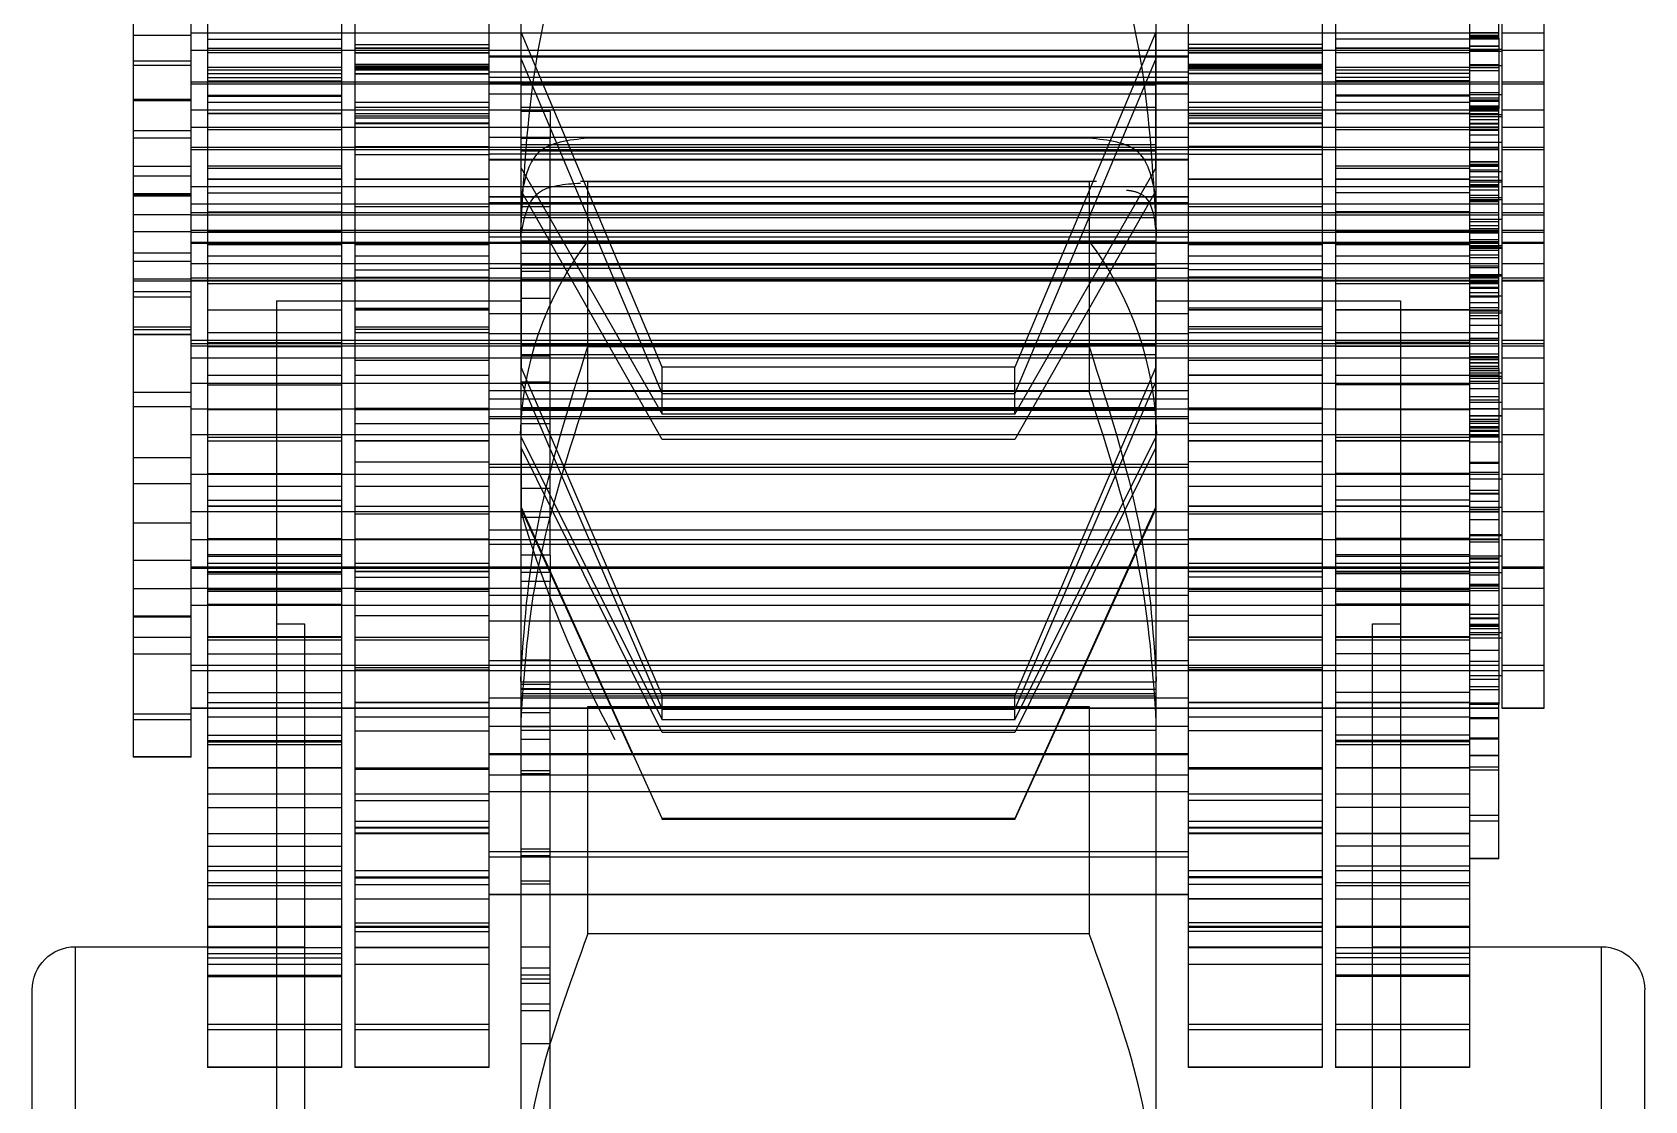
# Model space of a CAD drawing. Header units: metres. Extents: x 0 to 63075, y 0 to 44550.
# Drawn here: x 37250.89 to 37269.18, y 17355.04 to 17367.17 of the extents above; entities that cross this region are included whole.
import ezdxf

# ---------------------------------------------------------------- set-up
doc = ezdxf.new("R2010")
doc.units = ezdxf.units.M
doc.header["$LTSCALE"] = 75
doc.linetypes.add('HIDDEN2', pattern=[4.7625, 3.175, -1.5875])
doc.layers.add('SDM', color=7, linetype='Continuous')
doc.layers.add('ST1', color=7, linetype='HIDDEN2')

# ---------------------------------------------------------------- blocks, each defined once
blk = doc.blocks.new('A$C542b401d')
at = {"layer": 'ST1'}
for p, q in [((86.965, 1434.502), (86.965, 1426.601)), ((77.515, 1434.427), (77.515, 1426.601)), ((79.035, 1434.427), (79.035, 1426.601)), ((88.485, 1434.427), (88.485, 1426.601)), ((75.843, 1430.542), (75.843, 1426.601)), ((77.363, 1430.542), (77.363, 1426.601)), ((88.637, 1430.542), (88.637, 1426.601)), ((90.157, 1430.542), (90.157, 1426.601)), ((79.395, 1424.71), (79.395, 1429.277)), ((86.605, 1429.277), (86.605, 1424.71)), ((75.474, 1424.761), (75.474, 1428.451)), ((75.511, 1426.964), (75.511, 1428.347)), ((90.341, 1424.208), (90.341, 1427.326)), ((91, 1427.326), (91, 1424.208)), ((75, 1427.16), (75, 1424.761)), ((75.474, 1427.026), (75, 1427.026)), ((77.363, 1427.026), (75.511, 1427.026)), ((75.511, 1427.025), (75.843, 1427.025)), ((75.511, 1426.995), (75.843, 1426.995)), ((75.843, 1426.988), (75.511, 1426.988)), ((90.341, 1427.026), (75.843, 1427.026)), ((79.035, 1427.026), (77.515, 1427.026)), ((86.965, 1427.026), (79.035, 1427.026)), ((79.4, 1427.033), (81, 1423.232)), ((79.4, 1425.491), (79.4, 1427.033)), ((85, 1423.232), (86.6, 1427.033)), ((86.6, 1425.491), (86.6, 1427.033)), ((88.485, 1427.026), (86.965, 1427.026)), ((90.157, 1427.026), (88.637, 1427.026)), ((91, 1426.999), (90.341, 1426.999)), ((75, 1426.824), (75.474, 1426.824)), ((75.474, 1426.837), (75.843, 1426.837)), ((75.843, 1426.819), (75.474, 1426.819)), ((75.511, 1426.984), (75.843, 1426.984)), ((75.511, 1426.98), (75.843, 1426.98)), ((75.511, 1426.964), (75.843, 1426.964)), ((75.511, 1426.964), (75.511, 1426.162)), ((75.511, 1426.954), (75.843, 1426.954)), ((75.511, 1426.874), (75.843, 1426.874)), ((75.511, 1426.87), (75.843, 1426.87)), ((75.511, 1426.824), (77.363, 1426.824)), ((75.843, 1426.955), (77.363, 1426.955)), ((75.843, 1426.852), (77.363, 1426.852)), ((75.843, 1426.848), (77.363, 1426.848)), ((75.843, 1426.824), (90.341, 1426.824)), ((77.515, 1426.895), (79.035, 1426.895)), ((79.035, 1426.856), (77.515, 1426.856)), ((77.515, 1426.848), (79.035, 1426.848)), ((77.515, 1426.824), (79.035, 1426.824)), ((77.515, 1426.804), (79.035, 1426.804)), ((79.035, 1426.824), (86.965, 1426.824)), ((88.485, 1426.895), (86.965, 1426.895)), ((88.485, 1426.856), (86.965, 1426.856)), ((86.965, 1426.848), (88.485, 1426.848)), ((86.965, 1426.824), (88.485, 1426.824)), ((88.485, 1426.804), (86.965, 1426.804)), ((90.157, 1426.955), (88.637, 1426.955)), ((90.157, 1426.852), (88.637, 1426.852)), ((88.637, 1426.848), (90.157, 1426.848)), ((88.637, 1426.824), (90.157, 1426.824)), ((75.843, 1426.657), (75.474, 1426.657)), ((75.843, 1426.668), (75.511, 1426.668)), ((75.511, 1426.662), (75.843, 1426.662)), ((75.511, 1426.628), (75.843, 1426.628)), ((75.843, 1426.801), (77.363, 1426.801)), ((75.843, 1426.631), (77.363, 1426.631)), ((79.035, 1426.8), (77.515, 1426.8)), ((79.035, 1426.67), (77.515, 1426.67)), ((77.515, 1426.651), (79.035, 1426.651)), ((79.035, 1426.64), (77.515, 1426.64)), ((77.515, 1426.631), (79.035, 1426.631)), ((77.515, 1426.621), (79.035, 1426.621)), ((86.965, 1426.766), (79.035, 1426.766)), ((86.965, 1426.754), (79.035, 1426.754)), ((81, 1422.929), (79.4, 1426.728)), ((86.6, 1426.728), (85, 1422.929)), ((88.485, 1426.8), (86.965, 1426.8)), ((88.485, 1426.67), (86.965, 1426.67)), ((88.485, 1426.651), (86.965, 1426.651)), ((88.485, 1426.64), (86.965, 1426.64)), ((86.965, 1426.631), (88.485, 1426.631)), ((88.485, 1426.621), (86.965, 1426.621)), ((88.637, 1426.801), (90.157, 1426.801)), ((88.637, 1426.631), (90.157, 1426.631)), ((91, 1426.707), (90.341, 1426.707)), ((90.341, 1426.657), (91, 1426.657)), ((75, 1426.468), (75.474, 1426.468)), ((75.474, 1426.446), (75, 1426.446)), ((75.511, 1426.593), (75.843, 1426.593)), ((75.511, 1426.468), (77.363, 1426.468)), ((77.363, 1426.446), (75.511, 1426.446)), ((75.843, 1426.601), (75.843, 1420.686)), ((75.843, 1426.601), (77.363, 1426.601)), ((75.843, 1426.563), (77.363, 1426.563)), ((75.843, 1426.519), (77.363, 1426.519)), ((75.843, 1426.519), (77.363, 1426.519)), ((75.843, 1426.481), (77.363, 1426.481)), ((75.843, 1426.468), (90.341, 1426.468)), ((90.341, 1426.446), (75.843, 1426.446)), ((77.363, 1426.601), (77.363, 1420.686)), ((77.515, 1426.601), (77.515, 1423.663)), ((77.515, 1426.601), (79.035, 1426.601)), ((77.515, 1426.563), (79.035, 1426.563)), ((77.515, 1426.559), (79.035, 1426.559)), ((77.515, 1426.468), (79.035, 1426.468)), ((79.035, 1426.446), (77.515, 1426.446)), ((79.035, 1426.601), (79.035, 1423.663)), ((79.035, 1426.581), (86.965, 1426.581)), ((86.965, 1426.524), (79.035, 1426.524)), ((79.035, 1426.468), (86.965, 1426.468)), ((79.035, 1426.453), (86.965, 1426.453)), ((86.965, 1426.446), (79.035, 1426.446)), ((86.965, 1426.601), (88.485, 1426.601)), ((86.965, 1426.597), (86.965, 1423.663)), ((88.485, 1426.563), (86.965, 1426.563)), ((88.485, 1426.559), (86.965, 1426.559)), ((86.965, 1426.468), (88.485, 1426.468)), ((88.485, 1426.446), (86.965, 1426.446)), ((88.485, 1426.601), (88.485, 1423.663)), ((88.637, 1426.601), (88.637, 1420.686)), ((88.637, 1426.601), (90.157, 1426.601)), ((90.157, 1426.563), (88.637, 1426.563)), ((90.157, 1426.519), (88.637, 1426.519)), ((90.157, 1426.519), (88.637, 1426.519)), ((90.157, 1426.481), (88.637, 1426.481)), ((88.637, 1426.468), (90.157, 1426.468)), ((90.157, 1426.446), (88.637, 1426.446)), ((90.157, 1426.601), (90.157, 1420.686)), ((75.474, 1426.321), (75.843, 1426.321)), ((75.843, 1426.35), (75.511, 1426.35)), ((75.511, 1426.321), (75.843, 1426.321)), ((75.511, 1426.286), (75.843, 1426.286)), ((75.511, 1426.263), (75.843, 1426.263)), ((75.843, 1426.32), (77.363, 1426.32)), ((75.843, 1426.307), (77.363, 1426.307)), ((86.965, 1426.333), (79.035, 1426.333)), ((79.4, 1426.431), (86.6, 1426.431)), ((90.157, 1426.32), (88.637, 1426.32)), ((90.157, 1426.307), (88.637, 1426.307)), ((90.341, 1426.271), (91, 1426.271)), ((91, 1426.257), (90.341, 1426.257)), ((75.474, 1426.153), (75, 1426.153)), ((75.474, 1426.095), (75.843, 1426.095)), ((75.843, 1426.077), (75.474, 1426.077)), ((75.511, 1426.252), (75.843, 1426.252)), ((75.511, 1426.248), (75.843, 1426.248)), ((75.511, 1426.246), (75.843, 1426.246)), ((75.511, 1426.193), (75.843, 1426.193)), ((75.511, 1426.182), (75.843, 1426.182)), ((75.511, 1426.168), (75.843, 1426.168)), ((75.511, 1423.218), (75.511, 1426.168)), ((75.511, 1426.162), (75.843, 1426.162)), ((77.363, 1426.153), (75.511, 1426.153)), ((75.511, 1426.139), (75.843, 1426.139)), ((75.511, 1426.108), (75.843, 1426.108)), ((75.511, 1426.103), (75.843, 1426.103)), ((75.843, 1426.237), (77.363, 1426.237)), ((90.341, 1426.153), (75.843, 1426.153)), ((77.363, 1426.113), (75.843, 1426.113)), ((75.843, 1426.106), (77.363, 1426.106)), ((77.515, 1426.237), (79.035, 1426.237)), ((77.515, 1426.178), (79.035, 1426.178)), ((79.035, 1426.153), (77.515, 1426.153)), ((77.515, 1426.11), (79.035, 1426.11)), ((77.515, 1426.106), (79.035, 1426.106)), ((77.515, 1426.083), (79.035, 1426.083)), ((86.965, 1426.153), (79.035, 1426.153)), ((79.4, 1426.18), (86.6, 1426.18)), ((86.27, 1426.134), (86.605, 1426.134)), ((86.27, 1426.134), (86.27, 1425.827)), ((86.965, 1426.237), (88.485, 1426.237)), ((86.965, 1426.178), (88.485, 1426.178)), ((88.485, 1426.153), (86.965, 1426.153)), ((88.485, 1426.11), (86.965, 1426.11)), ((86.965, 1426.106), (88.485, 1426.106)), ((88.485, 1426.083), (86.965, 1426.083)), ((88.637, 1426.237), (90.157, 1426.237)), ((90.157, 1426.153), (88.637, 1426.153)), ((90.157, 1426.113), (88.637, 1426.113)), ((88.637, 1426.106), (90.157, 1426.106)), ((75, 1425.952), (75.474, 1425.952)), ((75.511, 1426.04), (75.843, 1426.04)), ((75.511, 1425.998), (75.843, 1425.998)), ((75.511, 1425.989), (75.843, 1425.989)), ((75.843, 1425.96), (75.511, 1425.96)), ((75.511, 1425.952), (75.843, 1425.952)), ((75.511, 1425.952), (77.363, 1425.952)), ((75.511, 1425.931), (75.843, 1425.931)), ((75.511, 1425.919), (75.843, 1425.919)), ((75.843, 1425.952), (90.341, 1425.952)), ((77.363, 1425.928), (75.843, 1425.928)), ((77.515, 1426.058), (79.035, 1426.058)), ((77.515, 1426), (79.035, 1426)), ((77.515, 1425.994), (79.035, 1425.994)), ((77.515, 1425.952), (79.035, 1425.952)), ((79.035, 1425.952), (86.965, 1425.952)), ((86.965, 1426.058), (88.485, 1426.058)), ((86.965, 1426), (88.485, 1426)), ((86.965, 1425.994), (88.485, 1425.994)), ((86.965, 1425.952), (88.485, 1425.952)), ((88.637, 1425.952), (90.157, 1425.952)), ((90.157, 1425.928), (88.637, 1425.928)), ((90.341, 1425.915), (91, 1425.915)), ((75, 1425.726), (75.474, 1425.726)), ((75.843, 1425.784), (75.474, 1425.784)), ((75.511, 1425.864), (75.843, 1425.864)), ((75.511, 1425.726), (77.363, 1425.726)), ((75.511, 1425.706), (75.843, 1425.706)), ((75.843, 1425.726), (90.341, 1425.726)), ((77.515, 1425.738), (79.035, 1425.738)), ((77.515, 1425.726), (79.035, 1425.726)), ((79.035, 1425.838), (86.965, 1425.838)), ((79.035, 1425.726), (86.965, 1425.726)), ((86.6, 1425.76), (79.4, 1425.76)), ((80.157, 1425.831), (85.843, 1425.831)), ((86.27, 1425.827), (86.605, 1425.827)), ((86.27, 1425.051), (86.27, 1425.827)), ((88.485, 1425.738), (86.965, 1425.738)), ((86.965, 1425.726), (88.485, 1425.726)), ((88.637, 1425.726), (90.157, 1425.726)), ((91, 1425.835), (90.341, 1425.835)), ((75.474, 1425.703), (75, 1425.703)), ((75.511, 1425.705), (75.843, 1425.705)), ((77.363, 1425.703), (75.511, 1425.703)), ((75.843, 1425.565), (75.511, 1425.565)), ((75.511, 1425.559), (75.843, 1425.559)), ((75.511, 1425.531), (75.843, 1425.531)), ((75.843, 1425.527), (75.511, 1425.527)), ((90.341, 1425.703), (75.843, 1425.703)), ((79.035, 1425.703), (77.515, 1425.703)), ((77.515, 1425.646), (79.035, 1425.646)), ((86.965, 1425.703), (79.035, 1425.703)), ((86.965, 1425.652), (79.035, 1425.652)), ((86.965, 1425.591), (79.035, 1425.591)), ((79.035, 1425.581), (86.965, 1425.581)), ((86.6, 1425.688), (79.4, 1425.688)), ((88.485, 1425.703), (86.965, 1425.703)), ((88.485, 1425.646), (86.965, 1425.646)), ((90.157, 1425.703), (88.637, 1425.703)), ((75.474, 1425.449), (75.843, 1425.449)), ((75.474, 1425.352), (75.843, 1425.352)), ((75.511, 1425.51), (75.843, 1425.51)), ((75.511, 1425.469), (75.843, 1425.469)), ((75.511, 1425.389), (75.843, 1425.389)), ((75.843, 1425.514), (77.363, 1425.514)), ((75.843, 1425.487), (77.363, 1425.487)), ((75.843, 1425.367), (77.363, 1425.367)), ((75.843, 1425.365), (77.363, 1425.365)), ((75.843, 1425.363), (77.363, 1425.363)), ((79.035, 1425.371), (77.515, 1425.371)), ((77.515, 1425.365), (79.035, 1425.365)), ((77.515, 1425.363), (79.035, 1425.363)), ((81, 1422.697), (79.4, 1425.491)), ((79.4, 1425.491), (79.4, 1424.391)), ((85.927, 1425.344), (80.073, 1425.344)), ((80.157, 1425.34), (80.157, 1422.955)), ((85.843, 1425.34), (80.157, 1425.34)), ((86.6, 1425.491), (85, 1422.697)), ((85.843, 1422.955), (85.843, 1425.34)), ((86.6, 1424.391), (86.6, 1425.491)), ((88.485, 1425.371), (86.965, 1425.371)), ((86.965, 1425.365), (88.485, 1425.365)), ((86.965, 1425.363), (88.485, 1425.363)), ((88.637, 1425.514), (90.157, 1425.514)), ((88.637, 1425.487), (90.157, 1425.487)), ((90.157, 1425.367), (88.637, 1425.367)), ((88.637, 1425.365), (90.157, 1425.365)), ((88.637, 1425.363), (90.157, 1425.363)), ((91, 1425.514), (90.341, 1425.514)), ((90.341, 1425.398), (91, 1425.398)), ((75.474, 1425.281), (75, 1425.281)), ((75.843, 1425.334), (75.474, 1425.334)), ((75.511, 1425.302), (75.843, 1425.302)), ((75.511, 1425.297), (75.843, 1425.297)), ((75.511, 1425.281), (75.843, 1425.281)), ((77.363, 1425.281), (75.511, 1425.281)), ((75.511, 1425.276), (75.843, 1425.276)), ((75.843, 1425.244), (75.511, 1425.244)), ((75.511, 1425.242), (75.843, 1425.242)), ((75.843, 1425.183), (75.511, 1425.183)), ((75.511, 1425.181), (75.843, 1425.181)), ((90.341, 1425.281), (75.843, 1425.281)), ((75.843, 1425.21), (77.363, 1425.21)), ((79.035, 1425.281), (77.515, 1425.281)), ((86.965, 1425.281), (79.035, 1425.281)), ((86.965, 1425.167), (79.035, 1425.167)), ((86.965, 1425.165), (79.035, 1425.165)), ((79.4, 1425.233), (81, 1422.41)), ((85, 1422.41), (86.6, 1425.233)), ((88.485, 1425.281), (86.965, 1425.281)), ((90.157, 1425.281), (88.637, 1425.281)), ((90.157, 1425.21), (88.637, 1425.21)), ((91, 1425.204), (90.341, 1425.204)), ((91, 1425.192), (90.341, 1425.192)), ((90.341, 1425.172), (91, 1425.172)), ((75, 1425.08), (75.474, 1425.08)), ((75, 1424.983), (75.474, 1424.983)), ((75.474, 1425.152), (75.843, 1425.152)), ((75.474, 1425.13), (75.843, 1425.13)), ((75.511, 1425.125), (75.843, 1425.125)), ((75.511, 1425.108), (75.843, 1425.108)), ((75.511, 1425.08), (77.363, 1425.08)), ((75.511, 1424.983), (77.363, 1424.983)), ((75.843, 1425.08), (90.341, 1425.08)), ((75.843, 1424.996), (77.363, 1424.996)), ((75.843, 1424.983), (90.341, 1424.983)), ((77.515, 1425.08), (79.035, 1425.08)), ((79.035, 1425.056), (77.515, 1425.056)), ((77.515, 1424.983), (79.035, 1424.983)), ((79.035, 1425.096), (86.965, 1425.096)), ((79.035, 1425.08), (86.965, 1425.08)), ((79.035, 1424.983), (86.965, 1424.983)), ((86.605, 1425.085), (79.395, 1425.085)), ((86.27, 1422.856), (86.27, 1425.051)), ((86.27, 1425.051), (86.605, 1425.051)), ((86.965, 1425.08), (88.485, 1425.08)), ((88.485, 1425.056), (86.965, 1425.056)), ((86.965, 1424.983), (88.485, 1424.983)), ((88.637, 1425.08), (90.157, 1425.08)), ((90.157, 1424.996), (88.637, 1424.996)), ((88.637, 1424.983), (90.157, 1424.983)), ((75.474, 1424.961), (75, 1424.961)), ((75.843, 1424.912), (75.474, 1424.912)), ((77.363, 1424.961), (75.511, 1424.961)), ((75.511, 1424.883), (75.843, 1424.883)), ((75.511, 1424.836), (75.843, 1424.836)), ((75.511, 1424.801), (75.843, 1424.801)), ((90.341, 1424.961), (75.843, 1424.961)), ((79.035, 1424.961), (77.515, 1424.961)), ((86.965, 1424.961), (79.035, 1424.961)), ((79.395, 1424.928), (86.605, 1424.928)), ((79.395, 1424.71), (79.395, 1424.813)), ((79.395, 1424.813), (79.395, 1424.71)), ((86.605, 1424.813), (86.605, 1424.71)), ((86.605, 1424.71), (86.605, 1424.813)), ((88.485, 1424.961), (86.965, 1424.961)), ((90.157, 1424.961), (88.637, 1424.961)), ((91, 1424.963), (90.341, 1424.963)), ((75, 1424.783), (75.474, 1424.783)), ((75, 1424.761), (75, 1424.639)), ((75, 1424.761), (75.474, 1424.761)), ((75.474, 1424.651), (75, 1424.651)), ((75, 1424.639), (75, 1423.347)), ((75.474, 1424.639), (75, 1424.639)), ((75.474, 1424.639), (75.474, 1424.761)), ((75.474, 1420.949), (75.474, 1424.639)), ((75.474, 1424.61), (75.843, 1424.61)), ((75.511, 1424.783), (77.363, 1424.783)), ((75.511, 1424.778), (75.843, 1424.778)), ((75.511, 1424.767), (75.843, 1424.767)), ((75.511, 1424.761), (77.363, 1424.761)), ((75.511, 1424.761), (75.843, 1424.761)), ((75.511, 1424.757), (75.843, 1424.757)), ((75.511, 1424.754), (75.843, 1424.754)), ((75.511, 1424.677), (75.843, 1424.677)), ((75.511, 1424.654), (75.843, 1424.654)), ((77.363, 1424.651), (75.511, 1424.651)), ((77.363, 1424.639), (75.511, 1424.639)), ((75.843, 1424.783), (90.341, 1424.783)), ((75.843, 1424.774), (77.363, 1424.774)), ((75.843, 1424.761), (90.341, 1424.761)), ((90.341, 1424.651), (75.843, 1424.651)), ((90.341, 1424.639), (75.843, 1424.639)), ((77.363, 1424.628), (75.843, 1424.628)), ((75.843, 1424.621), (77.363, 1424.621)), ((77.515, 1424.783), (79.035, 1424.783)), ((77.515, 1424.761), (79.035, 1424.761)), ((79.035, 1424.651), (77.515, 1424.651)), ((79.035, 1424.639), (77.515, 1424.639)), ((77.515, 1424.625), (79.035, 1424.625)), ((77.515, 1424.621), (79.035, 1424.621)), ((79.035, 1424.783), (86.965, 1424.783)), ((79.035, 1424.761), (86.965, 1424.761)), ((79.035, 1424.709), (86.965, 1424.709)), ((86.965, 1424.651), (79.035, 1424.651)), ((86.965, 1424.639), (79.035, 1424.639)), ((86.605, 1424.71), (79.395, 1424.71)), ((79.395, 1419.198), (79.395, 1424.703)), ((86.605, 1424.665), (79.395, 1424.665)), ((85.843, 1424.66), (80.157, 1424.66)), ((86.27, 1424.785), (86.605, 1424.785)), ((86.605, 1424.703), (86.605, 1419.198)), ((86.965, 1424.783), (88.485, 1424.783)), ((86.965, 1424.761), (88.485, 1424.761)), ((88.485, 1424.651), (86.965, 1424.651)), ((88.485, 1424.639), (86.965, 1424.639)), ((88.485, 1424.625), (86.965, 1424.625)), ((86.965, 1424.621), (88.485, 1424.621)), ((88.637, 1424.783), (90.157, 1424.783)), ((90.157, 1424.774), (88.637, 1424.774)), ((88.637, 1424.761), (90.157, 1424.761)), ((90.157, 1424.651), (88.637, 1424.651)), ((90.157, 1424.639), (88.637, 1424.639)), ((90.157, 1424.628), (88.637, 1424.628)), ((88.637, 1424.621), (90.157, 1424.621)), ((91, 1424.772), (90.341, 1424.772)), ((75.843, 1424.592), (75.474, 1424.592)), ((75.474, 1424.577), (75.843, 1424.577)), ((75.843, 1424.606), (75.511, 1424.606)), ((75.511, 1424.555), (75.843, 1424.555)), ((75.511, 1424.504), (75.843, 1424.504)), ((75.843, 1424.475), (75.511, 1424.475)), ((75.843, 1424.493), (77.363, 1424.493)), ((77.515, 1424.493), (79.035, 1424.493)), ((79.395, 1424.522), (86.605, 1424.522)), ((86.965, 1424.493), (88.485, 1424.493)), ((88.637, 1424.493), (90.157, 1424.493)), ((90.341, 1424.526), (91, 1424.526)), ((90.341, 1424.43), (91, 1424.43)), ((75.474, 1424.409), (75, 1424.409)), ((75.843, 1424.282), (75.474, 1424.282)), ((75.843, 1424.27), (75.474, 1424.27)), ((77.363, 1424.409), (75.511, 1424.409)), ((75.511, 1424.379), (75.843, 1424.379)), ((75.511, 1424.358), (75.843, 1424.358)), ((75.511, 1424.253), (75.843, 1424.253)), ((75.511, 1424.245), (75.843, 1424.245)), ((90.341, 1424.409), (75.843, 1424.409)), ((79.035, 1424.409), (77.515, 1424.409)), ((77.515, 1424.338), (79.035, 1424.338)), ((77.515, 1424.253), (79.035, 1424.253)), ((86.965, 1424.409), (79.035, 1424.409)), ((79.035, 1424.353), (86.965, 1424.353)), ((79.4, 1424.391), (86.6, 1424.391)), ((79.4, 1423.234), (79.4, 1424.391)), ((86.27, 1424.319), (86.605, 1424.319)), ((86.6, 1424.391), (86.6, 1423.234)), ((88.485, 1424.409), (86.965, 1424.409)), ((88.485, 1424.338), (86.965, 1424.338)), ((88.485, 1424.253), (86.965, 1424.253)), ((90.157, 1424.409), (88.637, 1424.409)), ((75, 1424.241), (75.474, 1424.241)), ((75.474, 1424.218), (75, 1424.218)), ((75, 1424.208), (75.474, 1424.208)), ((75.511, 1424.241), (77.363, 1424.241)), ((77.363, 1424.218), (75.511, 1424.218)), ((75.511, 1424.208), (75.843, 1424.208)), ((75.511, 1424.208), (77.363, 1424.208)), ((75.511, 1424.202), (75.843, 1424.202)), ((75.511, 1424.187), (75.843, 1424.187)), ((75.511, 1424.177), (75.843, 1424.177)), ((75.511, 1424.137), (75.843, 1424.137)), ((75.511, 1424.124), (75.843, 1424.124)), ((75.843, 1424.08), (75.511, 1424.08)), ((75.843, 1424.241), (90.341, 1424.241)), ((90.341, 1424.218), (75.843, 1424.218)), ((75.843, 1424.208), (90.341, 1424.208)), ((77.363, 1424.183), (75.843, 1424.183)), ((77.515, 1424.241), (79.035, 1424.241)), ((79.035, 1424.218), (77.515, 1424.218)), ((77.515, 1424.208), (79.035, 1424.208)), ((79.035, 1424.241), (86.965, 1424.241)), ((86.965, 1424.218), (79.035, 1424.218)), ((79.035, 1424.208), (86.965, 1424.208)), ((79.4, 1424.223), (86.6, 1424.223)), ((86.965, 1424.241), (88.485, 1424.241)), ((88.485, 1424.218), (86.965, 1424.218)), ((86.965, 1424.208), (88.485, 1424.208)), ((88.637, 1424.241), (90.157, 1424.241)), ((90.157, 1424.218), (88.637, 1424.218)), ((88.637, 1424.208), (90.157, 1424.208)), ((90.157, 1424.183), (88.637, 1424.183)), ((90.341, 1424.229), (91, 1424.229)), ((90.341, 1423.514), (90.341, 1424.208)), ((90.341, 1424.208), (91, 1424.208)), ((91, 1424.091), (90.341, 1424.091)), ((91, 1424.208), (91, 1420.395)), ((75.843, 1424.04), (75.474, 1424.04)), ((75.511, 1424.025), (75.843, 1424.025)), ((75.511, 1423.961), (75.843, 1423.961)), ((75.511, 1423.904), (75.843, 1423.904)), ((75.511, 1423.88), (75.843, 1423.88)), ((75.843, 1423.882), (77.363, 1423.882)), ((75.843, 1423.878), (77.363, 1423.878)), ((76.625, 1423.984), (76.625, 1394.546)), ((79.395, 1423.984), (76.625, 1423.984)), ((77.515, 1423.902), (79.035, 1423.902)), ((79.035, 1423.886), (77.515, 1423.886)), ((77.515, 1423.878), (79.035, 1423.878)), ((86.27, 1424.012), (86.605, 1424.012)), ((89.375, 1423.984), (86.605, 1423.984)), ((88.485, 1423.902), (86.965, 1423.902)), ((88.485, 1423.886), (86.965, 1423.886)), ((86.965, 1423.878), (88.485, 1423.878)), ((90.157, 1423.882), (88.637, 1423.882)), ((88.637, 1423.878), (90.157, 1423.878)), ((89.375, 1423.984), (89.375, 1394.546)), ((91, 1424.029), (90.341, 1424.029)), ((75.474, 1423.867), (75.843, 1423.867)), ((75.843, 1423.849), (75.474, 1423.849)), ((75.474, 1423.705), (75.843, 1423.705)), ((75.511, 1423.815), (75.843, 1423.815)), ((75.843, 1423.783), (75.511, 1423.783)), ((79.035, 1423.837), (86.965, 1423.837)), ((75.474, 1423.537), (75, 1423.537)), ((75.511, 1423.623), (75.843, 1423.623)), ((75.511, 1423.558), (75.843, 1423.558)), ((75.511, 1423.537), (75.843, 1423.537)), ((77.363, 1423.537), (75.511, 1423.537)), ((75.843, 1423.621), (77.363, 1423.621)), ((90.341, 1423.537), (75.843, 1423.537)), ((75.843, 1423.511), (77.363, 1423.511)), ((77.515, 1423.689), (79.035, 1423.689)), ((77.515, 1423.663), (79.035, 1423.663)), ((77.515, 1423.663), (77.515, 1420.686)), ((77.515, 1423.621), (79.035, 1423.621)), ((79.035, 1423.537), (77.515, 1423.537)), ((79.035, 1423.663), (79.035, 1420.686)), ((79.035, 1423.611), (86.965, 1423.611)), ((86.965, 1423.537), (79.035, 1423.537)), ((88.485, 1423.689), (86.965, 1423.689)), ((88.485, 1423.663), (86.965, 1423.663)), ((86.965, 1423.663), (86.965, 1420.686)), ((86.965, 1423.621), (88.485, 1423.621)), ((88.485, 1423.537), (86.965, 1423.537)), ((88.485, 1423.663), (88.485, 1420.686)), ((88.637, 1423.621), (90.157, 1423.621)), ((90.157, 1423.537), (88.637, 1423.537)), ((90.157, 1423.511), (88.637, 1423.511)), ((90.341, 1423.687), (91, 1423.687)), ((90.341, 1423.654), (91, 1423.654)), ((91, 1423.606), (90.341, 1423.606)), ((91, 1423.604), (90.341, 1423.604)), ((90.341, 1420.395), (90.341, 1423.514)), ((75, 1423.498), (75.474, 1423.498)), ((75.474, 1423.476), (75, 1423.476)), ((75, 1423.347), (75, 1420.949)), ((75, 1423.336), (75.474, 1423.336)), ((75.511, 1423.498), (77.363, 1423.498)), ((77.363, 1423.476), (75.511, 1423.476)), ((75.511, 1423.381), (75.843, 1423.381)), ((75.511, 1423.351), (75.843, 1423.351)), ((75.511, 1423.336), (77.363, 1423.336)), ((75.843, 1423.498), (90.341, 1423.498)), ((90.341, 1423.476), (75.843, 1423.476)), ((75.843, 1423.466), (77.363, 1423.466)), ((75.843, 1423.336), (90.341, 1423.336)), ((77.515, 1423.498), (79.035, 1423.498)), ((79.035, 1423.476), (77.515, 1423.476)), ((77.515, 1423.336), (79.035, 1423.336)), ((79.035, 1423.498), (86.965, 1423.498)), ((86.965, 1423.476), (79.035, 1423.476)), ((79.035, 1423.336), (86.965, 1423.336)), ((79.4, 1423.485), (86.6, 1423.485)), ((79.4, 1423.372), (86.6, 1423.372)), ((85.843, 1423.465), (80.157, 1423.465)), ((86.27, 1423.356), (86.605, 1423.356)), ((86.965, 1423.498), (88.485, 1423.498)), ((88.485, 1423.476), (86.965, 1423.476)), ((86.965, 1423.336), (88.485, 1423.336)), ((88.637, 1423.498), (90.157, 1423.498)), ((90.157, 1423.476), (88.637, 1423.476)), ((90.157, 1423.466), (88.637, 1423.466)), ((88.637, 1423.336), (90.157, 1423.336)), ((75.843, 1423.168), (75.474, 1423.168)), ((75.511, 1423.316), (75.843, 1423.316)), ((75.511, 1423.282), (75.843, 1423.282)), ((75.511, 1423.276), (75.843, 1423.276)), ((75.511, 1423.241), (75.843, 1423.241)), ((75.511, 1423.241), (75.843, 1423.241)), ((75.511, 1423.218), (75.843, 1423.218)), ((75.511, 1423.218), (75.511, 1419.405)), ((75.511, 1423.214), (75.843, 1423.214)), ((75.511, 1423.192), (75.843, 1423.192)), ((79.035, 1423.311), (77.515, 1423.311)), ((79.4, 1423.234), (81, 1419.506)), ((79.4, 1422.439), (79.4, 1423.234)), ((81, 1423.232), (85, 1423.232)), ((81, 1422.697), (81, 1423.232)), ((85, 1419.506), (86.6, 1423.234)), ((85, 1422.697), (85, 1423.232)), ((86.6, 1422.439), (86.6, 1423.234)), ((88.485, 1423.311), (86.965, 1423.311)), ((75.474, 1423.052), (75, 1423.052)), ((75.474, 1423.05), (75, 1423.05)), ((75.474, 1423.125), (75.843, 1423.125)), ((75.843, 1423.107), (75.474, 1423.107)), ((75.511, 1423.143), (75.843, 1423.143)), ((75.511, 1423.139), (75.843, 1423.139)), ((75.511, 1423.07), (75.843, 1423.07)), ((77.363, 1423.052), (75.511, 1423.052)), ((77.363, 1423.05), (75.511, 1423.05)), ((75.843, 1422.99), (75.511, 1422.99)), ((77.363, 1423.143), (75.843, 1423.143)), ((75.843, 1423.136), (77.363, 1423.136)), ((90.341, 1423.052), (75.843, 1423.052)), ((90.341, 1423.05), (75.843, 1423.05)), ((75.843, 1423.03), (77.363, 1423.03)), ((77.515, 1423.14), (79.035, 1423.14)), ((77.515, 1423.136), (79.035, 1423.136)), ((79.035, 1423.052), (77.515, 1423.052)), ((79.035, 1423.05), (77.515, 1423.05)), ((86.965, 1423.052), (79.035, 1423.052)), ((86.965, 1423.05), (79.035, 1423.05)), ((79.035, 1422.965), (86.965, 1422.965)), ((81, 1419.347), (79.4, 1423.067)), ((86.6, 1423.067), (85, 1419.347)), ((86.27, 1423.061), (86.605, 1423.061)), ((88.485, 1423.14), (86.965, 1423.14)), ((86.965, 1423.136), (88.485, 1423.136)), ((88.485, 1423.052), (86.965, 1423.052)), ((88.485, 1423.05), (86.965, 1423.05)), ((90.157, 1423.143), (88.637, 1423.143)), ((88.637, 1423.136), (90.157, 1423.136)), ((90.157, 1423.052), (88.637, 1423.052)), ((90.157, 1423.05), (88.637, 1423.05)), ((90.157, 1423.03), (88.637, 1423.03)), ((75.474, 1422.832), (75.843, 1422.832)), ((75.511, 1422.894), (75.843, 1422.894)), ((75.843, 1422.861), (75.511, 1422.861)), ((79.035, 1422.868), (86.965, 1422.868)), ((80.157, 1422.955), (85.843, 1422.955)), ((81, 1422.929), (85, 1422.929)), ((86.27, 1422.589), (86.27, 1422.856)), ((90.341, 1422.945), (91, 1422.945)), ((90.341, 1422.782), (91, 1422.782)), ((75, 1422.756), (75.474, 1422.756)), ((75.843, 1422.683), (75.474, 1422.683)), ((75.843, 1422.681), (75.474, 1422.681)), ((75.511, 1422.76), (75.843, 1422.76)), ((75.511, 1422.756), (77.363, 1422.756)), ((75.511, 1422.637), (75.843, 1422.637)), ((75.511, 1422.614), (75.843, 1422.614)), ((75.843, 1422.756), (90.341, 1422.756)), ((75.843, 1422.749), (77.363, 1422.749)), ((77.515, 1422.768), (79.035, 1422.768)), ((77.515, 1422.756), (79.035, 1422.756)), ((77.515, 1422.749), (79.035, 1422.749)), ((79.035, 1422.756), (86.965, 1422.756)), ((79.035, 1422.668), (86.965, 1422.668)), ((79.035, 1422.646), (86.965, 1422.646)), ((79.4, 1422.769), (86.6, 1422.769)), ((79.4, 1422.741), (86.6, 1422.741)), ((81, 1422.697), (85, 1422.697)), ((88.485, 1422.768), (86.965, 1422.768)), ((86.965, 1422.756), (88.485, 1422.756)), ((86.965, 1422.749), (88.485, 1422.749)), ((88.637, 1422.756), (90.157, 1422.756)), ((88.637, 1422.749), (90.157, 1422.749)), ((75, 1422.463), (75.474, 1422.463)), ((75.843, 1422.595), (75.511, 1422.595)), ((75.511, 1422.556), (75.843, 1422.556)), ((75.511, 1422.54), (75.843, 1422.54)), ((75.511, 1422.514), (75.843, 1422.514)), ((75.511, 1422.509), (75.843, 1422.509)), ((75.511, 1422.501), (75.843, 1422.501)), ((75.511, 1422.463), (77.363, 1422.463)), ((75.511, 1422.461), (75.843, 1422.461)), ((75.511, 1422.449), (75.843, 1422.449)), ((75.511, 1422.442), (75.843, 1422.442)), ((75.511, 1422.436), (75.843, 1422.436)), ((75.843, 1422.463), (90.341, 1422.463)), ((77.363, 1422.439), (75.843, 1422.439)), ((77.515, 1422.594), (79.035, 1422.594)), ((77.515, 1422.463), (79.035, 1422.463)), ((79.035, 1422.463), (86.965, 1422.463)), ((81, 1419.23), (79.4, 1422.439)), ((79.4, 1421.647), (79.4, 1422.439)), ((86.6, 1422.439), (85, 1419.23)), ((86.27, 1422.589), (86.605, 1422.589)), ((86.27, 1421.097), (86.27, 1422.589)), ((88.485, 1422.594), (86.965, 1422.594)), ((86.965, 1422.463), (88.485, 1422.463)), ((88.637, 1422.463), (90.157, 1422.463)), ((90.157, 1422.439), (88.637, 1422.439)), ((75.474, 1422.382), (75.843, 1422.382)), ((75.843, 1422.397), (77.363, 1422.397)), ((75.843, 1422.393), (77.363, 1422.393)), ((79.035, 1422.401), (77.515, 1422.401)), ((77.515, 1422.393), (79.035, 1422.393)), ((79.4, 1422.32), (81, 1419.088)), ((81, 1422.41), (85, 1422.41)), ((85, 1419.088), (86.6, 1422.32)), ((86.6, 1422.32), (86.6, 1421.647)), ((88.485, 1422.401), (86.965, 1422.401)), ((86.965, 1422.393), (88.485, 1422.393)), ((90.157, 1422.397), (88.637, 1422.397)), ((88.637, 1422.393), (90.157, 1422.393)), ((75.511, 1422.151), (75.843, 1422.151)), ((75.511, 1422.145), (75.843, 1422.145)), ((75.511, 1422.138), (75.843, 1422.138)), ((77.515, 1422.158), (79.035, 1422.158)), ((79.035, 1422.126), (86.965, 1422.126)), ((79.035, 1422.093), (86.965, 1422.093)), ((88.485, 1422.158), (86.965, 1422.158)), ((90.341, 1422.202), (91, 1422.202)), ((75, 1422.013), (75.474, 1422.013)), ((75.474, 1421.96), (75.843, 1421.96)), ((75.843, 1422.039), (75.511, 1422.039)), ((75.511, 1422.013), (77.363, 1422.013)), ((75.843, 1422.026), (77.363, 1422.026)), ((75.843, 1422.013), (90.341, 1422.013)), ((75.843, 1421.877), (77.363, 1421.877)), ((77.515, 1422.013), (79.035, 1422.013)), ((77.515, 1421.877), (79.035, 1421.877)), ((79.035, 1422.013), (86.965, 1422.013)), ((86.965, 1422.013), (88.485, 1422.013)), ((86.965, 1421.877), (88.485, 1421.877)), ((90.157, 1422.026), (88.637, 1422.026)), ((88.637, 1422.013), (90.157, 1422.013)), ((88.637, 1421.877), (90.157, 1421.877)), ((90.341, 1421.91), (91, 1421.91)), ((75.511, 1421.831), (75.843, 1421.831)), ((75.511, 1421.797), (75.843, 1421.797)), ((75.511, 1421.793), (75.843, 1421.793)), ((75.511, 1421.791), (75.843, 1421.791)), ((75.511, 1421.707), (75.843, 1421.707)), ((75.843, 1421.722), (77.363, 1421.722)), ((86.27, 1421.854), (86.605, 1421.854)), ((90.157, 1421.722), (88.637, 1421.722)), ((75, 1421.591), (75.474, 1421.591)), ((75.474, 1421.64), (75.843, 1421.64)), ((75.511, 1421.637), (75.843, 1421.637)), ((75.511, 1421.614), (75.843, 1421.614)), ((75.511, 1421.591), (77.363, 1421.591)), ((75.511, 1421.587), (75.843, 1421.587)), ((75.511, 1421.585), (75.843, 1421.585)), ((75.843, 1421.505), (75.511, 1421.505)), ((77.363, 1421.658), (75.843, 1421.658)), ((75.843, 1421.651), (77.363, 1421.651)), ((75.843, 1421.591), (90.341, 1421.591)), ((77.515, 1421.655), (79.035, 1421.655)), ((77.515, 1421.651), (79.035, 1421.651)), ((77.515, 1421.591), (79.035, 1421.591)), ((79.035, 1421.567), (77.515, 1421.567)), ((79.035, 1421.591), (86.965, 1421.591)), ((79.4, 1421.647), (81, 1418.109)), ((79.4, 1421.6), (79.4, 1421.647)), ((81, 1418.101), (79.4, 1421.622)), ((85, 1418.109), (86.6, 1421.647)), ((86.6, 1421.622), (85.344, 1418.857)), ((86.27, 1421.525), (86.605, 1421.525)), ((86.6, 1421.6), (86.6, 1421.647)), ((88.485, 1421.655), (86.965, 1421.655)), ((86.965, 1421.651), (88.485, 1421.651)), ((86.965, 1421.591), (88.485, 1421.591)), ((88.485, 1421.567), (86.965, 1421.567)), ((90.157, 1421.658), (88.637, 1421.658)), ((88.637, 1421.651), (90.157, 1421.651)), ((88.637, 1421.591), (90.157, 1421.591)), ((75.474, 1421.33), (75.843, 1421.33)), ((75.474, 1421.318), (75.843, 1421.318)), ((79.035, 1421.383), (86.965, 1421.383)), ((90.341, 1421.46), (91, 1421.46)), ((75, 1421.271), (75.474, 1421.271)), ((75.843, 1421.283), (75.511, 1421.283)), ((75.511, 1421.271), (77.363, 1421.271)), ((75.843, 1421.251), (75.511, 1421.251)), ((75.843, 1421.286), (77.363, 1421.286)), ((75.843, 1421.271), (90.341, 1421.271)), ((77.515, 1421.283), (79.035, 1421.283)), ((77.515, 1421.271), (79.035, 1421.271)), ((79.035, 1421.271), (86.965, 1421.271)), ((79.035, 1421.221), (86.965, 1421.221)), ((88.485, 1421.283), (86.965, 1421.283)), ((86.965, 1421.271), (88.485, 1421.271)), ((90.157, 1421.286), (88.637, 1421.286)), ((88.637, 1421.271), (90.157, 1421.271)), ((75, 1420.961), (75.474, 1420.961)), ((75.474, 1421.088), (75.843, 1421.088)), ((75.511, 1421.065), (75.843, 1421.065)), ((75.511, 1421.055), (75.843, 1421.055)), ((75.511, 1421.016), (75.843, 1421.016)), ((75.511, 1420.961), (77.363, 1420.961)), ((77.363, 1421.107), (75.843, 1421.107)), ((77.363, 1421.088), (75.843, 1421.088)), ((75.843, 1421.005), (77.363, 1421.005)), ((75.843, 1420.961), (90.341, 1420.961)), ((77.515, 1421.005), (79.035, 1421.005)), ((77.515, 1420.961), (79.035, 1420.961)), ((79.035, 1420.961), (86.965, 1420.961)), ((86.27, 1421.097), (86.27, 1420.801)), ((86.27, 1421.097), (86.605, 1421.097)), ((86.965, 1421.005), (88.485, 1421.005)), ((86.965, 1420.961), (88.485, 1420.961)), ((90.157, 1421.107), (88.637, 1421.107)), ((90.157, 1421.088), (88.637, 1421.088)), ((88.637, 1421.005), (90.157, 1421.005)), ((88.637, 1420.961), (90.157, 1420.961)), ((90.341, 1421.038), (91, 1421.038)), ((75, 1420.949), (75, 1419.36)), ((75, 1420.949), (75.474, 1420.949)), ((75.474, 1419.36), (75.474, 1420.949)), ((75.474, 1420.897), (75.843, 1420.897)), ((75.511, 1420.949), (77.363, 1420.949)), ((75.511, 1420.87), (75.843, 1420.87)), ((75.843, 1420.949), (90.341, 1420.949)), ((75.843, 1420.912), (77.363, 1420.912)), ((75.843, 1420.908), (77.363, 1420.908)), ((75.843, 1420.907), (77.363, 1420.907)), ((75.843, 1420.887), (77.363, 1420.887)), ((77.515, 1420.949), (79.035, 1420.949)), ((79.035, 1420.916), (77.515, 1420.916)), ((77.515, 1420.908), (79.035, 1420.908)), ((77.515, 1420.85), (79.035, 1420.85)), ((79.035, 1420.949), (86.965, 1420.949)), ((86.27, 1420.901), (86.605, 1420.901)), ((86.27, 1420.801), (86.605, 1420.801)), ((86.27, 1419.909), (86.27, 1420.801)), ((86.965, 1420.949), (88.485, 1420.949)), ((88.485, 1420.916), (86.965, 1420.916)), ((86.965, 1420.908), (88.485, 1420.908)), ((88.485, 1420.85), (86.965, 1420.85)), ((88.637, 1420.949), (90.157, 1420.949)), ((90.157, 1420.912), (88.637, 1420.912)), ((88.637, 1420.908), (90.157, 1420.908)), ((90.157, 1420.907), (88.637, 1420.907)), ((90.157, 1420.887), (88.637, 1420.887)), ((75, 1420.719), (75.474, 1420.719)), ((75.511, 1420.765), (75.843, 1420.765)), ((75.511, 1420.756), (75.843, 1420.756)), ((75.511, 1420.746), (75.843, 1420.746)), ((75.511, 1420.719), (77.363, 1420.719)), ((75.511, 1420.693), (75.843, 1420.693)), ((75.843, 1420.719), (90.341, 1420.719)), ((75.843, 1420.708), (77.363, 1420.708)), ((75.843, 1420.695), (75.843, 1418.981)), ((77.363, 1420.695), (75.843, 1420.695)), ((75.843, 1420.686), (77.363, 1420.686)), ((77.363, 1420.686), (77.363, 1418.981)), ((77.515, 1420.719), (79.035, 1420.719)), ((77.515, 1420.708), (79.035, 1420.708)), ((77.515, 1420.686), (77.515, 1416.874)), ((77.515, 1420.686), (79.035, 1420.686)), ((79.035, 1420.719), (86.965, 1420.719)), ((79.035, 1420.686), (79.035, 1416.874)), ((79.035, 1420.641), (86.965, 1420.641)), ((86.965, 1420.719), (88.485, 1420.719)), ((86.965, 1420.708), (88.485, 1420.708)), ((86.965, 1420.686), (86.965, 1416.874)), ((86.965, 1420.686), (88.485, 1420.686)), ((88.485, 1420.686), (88.485, 1416.874)), ((88.637, 1420.719), (90.157, 1420.719)), ((88.637, 1420.708), (90.157, 1420.708)), ((90.157, 1420.695), (88.637, 1420.695)), ((88.637, 1420.686), (88.637, 1418.981)), ((88.637, 1420.686), (90.157, 1420.686)), ((90.157, 1420.686), (90.157, 1418.981)), ((90.341, 1420.717), (91, 1420.717)), ((75, 1420.528), (75.474, 1420.528)), ((75.511, 1420.528), (77.363, 1420.528)), ((75.511, 1420.426), (75.843, 1420.426)), ((75.843, 1420.541), (77.363, 1420.541)), ((75.843, 1420.528), (90.341, 1420.528)), ((77.515, 1420.528), (79.035, 1420.528)), ((77.515, 1420.414), (79.035, 1420.414)), ((79.035, 1420.528), (86.965, 1420.528)), ((86.965, 1420.528), (88.485, 1420.528)), ((88.485, 1420.414), (86.965, 1420.414)), ((90.157, 1420.541), (88.637, 1420.541)), ((88.637, 1420.528), (90.157, 1420.528)), ((90.341, 1420.407), (91, 1420.407)), ((75.511, 1420.383), (75.843, 1420.383)), ((75.511, 1420.377), (75.843, 1420.377)), ((75.511, 1420.312), (75.843, 1420.312)), ((75.511, 1420.306), (75.843, 1420.306)), ((75.843, 1420.294), (75.511, 1420.294)), ((75.511, 1420.263), (75.843, 1420.263)), ((76.944, 1420.32), (76.625, 1420.32)), ((76.944, 1396.401), (76.944, 1420.32)), ((79.035, 1420.348), (86.965, 1420.348)), ((89.056, 1420.32), (89.056, 1396.401)), ((89.375, 1420.32), (89.056, 1420.32)), ((90.341, 1418.807), (90.341, 1420.395)), ((90.341, 1420.395), (91, 1420.395)), ((91, 1420.395), (91, 1418.807)), ((75.474, 1420.216), (75.843, 1420.216)), ((75.474, 1420.155), (75.843, 1420.155)), ((75.511, 1420.193), (75.843, 1420.193)), ((77.363, 1420.174), (75.843, 1420.174)), ((75.843, 1420.166), (77.363, 1420.166)), ((75.843, 1420.133), (77.363, 1420.133)), ((77.515, 1420.17), (79.035, 1420.17)), ((77.515, 1420.166), (79.035, 1420.166)), ((77.515, 1420.133), (79.035, 1420.133)), ((88.485, 1420.17), (86.965, 1420.17)), ((86.965, 1420.166), (88.485, 1420.166)), ((86.965, 1420.133), (88.485, 1420.133)), ((90.157, 1420.174), (88.637, 1420.174)), ((88.637, 1420.166), (90.157, 1420.166)), ((88.637, 1420.133), (90.157, 1420.133)), ((90.341, 1420.166), (91, 1420.166)), ((75.843, 1420.02), (75.511, 1420.02)), ((75.511, 1419.893), (75.843, 1419.893)), ((75.843, 1419.978), (77.363, 1419.978)), ((79.035, 1419.898), (86.965, 1419.898)), ((86.27, 1419.583), (86.27, 1419.909)), ((86.27, 1419.909), (86.605, 1419.909)), ((90.157, 1419.978), (88.637, 1419.978)), ((90.341, 1419.975), (91, 1419.975)), ((75, 1419.847), (75.474, 1419.847)), ((75, 1419.786), (75.474, 1419.786)), ((75.474, 1419.731), (75.843, 1419.731)), ((75.474, 1419.729), (75.843, 1419.729)), ((75.511, 1419.847), (77.363, 1419.847)), ((75.511, 1419.786), (77.363, 1419.786)), ((75.511, 1419.688), (75.843, 1419.688)), ((75.843, 1419.847), (90.341, 1419.847)), ((75.843, 1419.786), (90.341, 1419.786)), ((77.515, 1419.847), (79.035, 1419.847)), ((79.035, 1419.823), (77.515, 1419.823)), ((77.515, 1419.798), (79.035, 1419.798)), ((77.515, 1419.786), (79.035, 1419.786)), ((79.035, 1419.847), (86.965, 1419.847)), ((79.035, 1419.786), (86.965, 1419.786)), ((86.965, 1419.847), (88.485, 1419.847)), ((88.485, 1419.823), (86.965, 1419.823)), ((88.485, 1419.798), (86.965, 1419.798)), ((86.965, 1419.786), (88.485, 1419.786)), ((88.637, 1419.847), (90.157, 1419.847)), ((88.637, 1419.786), (90.157, 1419.786)), ((75.511, 1419.606), (75.843, 1419.606)), ((75.511, 1419.57), (75.843, 1419.57)), ((75.843, 1419.542), (77.363, 1419.542)), ((86.608, 1419.66), (79.393, 1419.66)), ((86.605, 1419.577), (79.395, 1419.577)), ((86.605, 1419.528), (79.395, 1419.528)), ((79.395, 1419.5), (86.605, 1419.5)), ((81, 1419.506), (85, 1419.506)), ((81, 1419.23), (81, 1419.506)), ((85, 1419.23), (85, 1419.506)), ((86.27, 1419.632), (86.605, 1419.632)), ((86.27, 1419.583), (86.605, 1419.583)), ((86.27, 1418.653), (86.27, 1419.583)), ((90.157, 1419.542), (88.637, 1419.542)), ((75, 1419.362), (75.474, 1419.362)), ((75, 1419.36), (75.474, 1419.36)), ((75.511, 1419.418), (75.843, 1419.418)), ((75.511, 1419.405), (75.843, 1419.405)), ((75.511, 1419.242), (75.511, 1419.405)), ((75.511, 1419.362), (77.363, 1419.362)), ((75.511, 1419.36), (77.363, 1419.36)), ((75.843, 1419.427), (77.363, 1419.427)), ((75.843, 1419.423), (77.363, 1419.423)), ((75.843, 1419.362), (90.341, 1419.362)), ((75.843, 1419.36), (90.341, 1419.36)), ((79.035, 1419.431), (77.515, 1419.431)), ((77.515, 1419.423), (79.035, 1419.423)), ((77.515, 1419.362), (79.035, 1419.362)), ((77.515, 1419.36), (79.035, 1419.36)), ((79.035, 1419.476), (86.965, 1419.476)), ((79.035, 1419.362), (86.965, 1419.362)), ((79.035, 1419.36), (86.965, 1419.36)), ((80.157, 1419.381), (80.157, 1416.803)), ((85.843, 1419.381), (80.157, 1419.381)), ((81, 1419.347), (85, 1419.347)), ((85.843, 1416.803), (85.843, 1419.381)), ((86.27, 1419.309), (86.605, 1419.309)), ((88.485, 1419.431), (86.965, 1419.431)), ((86.965, 1419.423), (88.485, 1419.423)), ((86.965, 1419.362), (88.485, 1419.362)), ((86.965, 1419.36), (88.485, 1419.36)), ((90.157, 1419.427), (88.637, 1419.427)), ((88.637, 1419.423), (90.157, 1419.423)), ((88.637, 1419.362), (90.157, 1419.362)), ((88.637, 1419.36), (90.157, 1419.36)), ((75.511, 1419.254), (75.843, 1419.254)), ((75.511, 1417.653), (75.511, 1419.242)), ((75.511, 1419.242), (75.843, 1419.242)), ((75.843, 1419.261), (77.363, 1419.261)), ((77.515, 1419.261), (79.035, 1419.261)), ((79.035, 1419.156), (86.965, 1419.156)), ((79.395, 1419.111), (79.395, 1419.198)), ((81, 1419.23), (85, 1419.23)), ((86.27, 1419.151), (86.605, 1419.151)), ((86.605, 1419.198), (86.605, 1419.111)), ((86.965, 1419.261), (88.485, 1419.261)), ((88.637, 1419.261), (90.157, 1419.261)), ((90.341, 1419.294), (91, 1419.294)), ((90.341, 1419.232), (91, 1419.232)), ((75.511, 1419.021), (75.843, 1419.021)), ((75.511, 1419.012), (75.843, 1419.012)), ((75.843, 1419.056), (77.363, 1419.056)), ((75.843, 1418.996), (77.363, 1418.996)), ((75.843, 1418.981), (77.363, 1418.981)), ((75.843, 1418.981), (75.843, 1416.874)), ((77.363, 1418.951), (75.843, 1418.951)), ((77.363, 1418.981), (77.363, 1416.874)), ((77.515, 1419.106), (79.035, 1419.106)), ((86.605, 1419.111), (79.395, 1419.111)), ((79.395, 1413.474), (79.395, 1419.111)), ((81, 1419.088), (85, 1419.088)), ((86.27, 1419.007), (86.605, 1419.007)), ((86.605, 1419.111), (86.605, 1413.474)), ((88.485, 1419.106), (86.965, 1419.106)), ((90.157, 1419.056), (88.637, 1419.056)), ((90.157, 1418.996), (88.637, 1418.996)), ((90.157, 1418.981), (88.637, 1418.981)), ((88.637, 1418.981), (88.637, 1416.874)), ((90.157, 1418.951), (88.637, 1418.951)), ((90.157, 1418.981), (90.157, 1416.874)), ((75.511, 1418.827), (75.843, 1418.827)), ((75.511, 1418.821), (75.843, 1418.821)), ((79.035, 1418.846), (86.965, 1418.846)), ((79.035, 1418.834), (86.965, 1418.834)), ((90.341, 1418.809), (91, 1418.809)), ((90.341, 1418.807), (91, 1418.807)), ((75.843, 1418.695), (75.511, 1418.695)), ((75.843, 1418.661), (75.511, 1418.661)), ((77.363, 1418.689), (75.843, 1418.689)), ((75.843, 1418.681), (77.363, 1418.681)), ((77.515, 1418.685), (79.035, 1418.685)), ((77.515, 1418.681), (79.035, 1418.681)), ((77.515, 1418.67), (79.035, 1418.67)), ((79.035, 1418.604), (86.965, 1418.604)), ((86.27, 1418.653), (86.605, 1418.653)), ((86.27, 1418.617), (86.27, 1418.653)), ((86.27, 1418.617), (86.605, 1418.617)), ((86.27, 1417.687), (86.27, 1418.617)), ((88.485, 1418.685), (86.965, 1418.685)), ((86.965, 1418.681), (88.485, 1418.681)), ((88.485, 1418.67), (86.965, 1418.67)), ((90.157, 1418.689), (88.637, 1418.689)), ((88.637, 1418.681), (90.157, 1418.681)), ((79.035, 1418.413), (86.965, 1418.413)), ((75.843, 1418.388), (77.363, 1418.388)), ((75.843, 1418.234), (77.363, 1418.234)), ((77.515, 1418.388), (79.035, 1418.388)), ((77.515, 1418.313), (79.035, 1418.313)), ((86.965, 1418.388), (88.485, 1418.388)), ((88.485, 1418.313), (86.965, 1418.313)), ((88.637, 1418.388), (90.157, 1418.388)), ((90.157, 1418.234), (88.637, 1418.234)), ((75.511, 1418.143), (75.843, 1418.143)), ((75.511, 1418.081), (75.843, 1418.081)), ((79.035, 1418.079), (77.515, 1418.079)), ((81, 1418.109), (85, 1418.109)), ((81, 1418.1), (81, 1418.109)), ((81, 1418.101), (85, 1418.101)), ((81, 1418.1), (85, 1418.1)), ((85, 1418.1), (85, 1418.109)), ((88.485, 1418.079), (86.965, 1418.079)), ((75.843, 1417.942), (77.363, 1417.942)), ((75.843, 1417.938), (77.363, 1417.938)), ((79.035, 1418.013), (77.515, 1418.013)), ((79.035, 1418.005), (77.515, 1418.005)), ((79.035, 1417.946), (77.515, 1417.946)), ((77.515, 1417.938), (79.035, 1417.938)), ((88.485, 1418.013), (86.965, 1418.013)), ((88.485, 1418.005), (86.965, 1418.005)), ((88.485, 1417.946), (86.965, 1417.946)), ((86.965, 1417.938), (88.485, 1417.938)), ((90.157, 1417.942), (88.637, 1417.942)), ((88.637, 1417.938), (90.157, 1417.938)), ((75.843, 1417.797), (77.363, 1417.797)), ((79.035, 1417.732), (86.965, 1417.732)), ((79.035, 1417.671), (86.965, 1417.671)), ((86.27, 1417.762), (86.605, 1417.762)), ((86.27, 1417.687), (86.605, 1417.687)), ((86.27, 1417.364), (86.27, 1417.687)), ((90.157, 1417.797), (88.637, 1417.797)), ((75.511, 1417.657), (75.843, 1417.657)), ((75.511, 1417.656), (75.843, 1417.656)), ((75.511, 1417.655), (75.843, 1417.655)), ((75.511, 1417.653), (75.843, 1417.653)), ((75.843, 1417.571), (77.363, 1417.571)), ((75.843, 1417.516), (77.363, 1417.516)), ((77.515, 1417.516), (79.035, 1417.516)), ((86.965, 1417.516), (88.485, 1417.516)), ((90.157, 1417.571), (88.637, 1417.571)), ((88.637, 1417.516), (90.157, 1417.516)), ((77.363, 1417.383), (75.843, 1417.383)), ((77.363, 1417.351), (75.843, 1417.351)), ((77.515, 1417.449), (79.035, 1417.449)), ((77.515, 1417.439), (79.035, 1417.439)), ((77.515, 1417.361), (79.035, 1417.361)), ((86.27, 1417.401), (86.605, 1417.401)), ((86.27, 1417.364), (86.605, 1417.364)), ((86.27, 1416.289), (86.27, 1417.364)), ((88.485, 1417.449), (86.965, 1417.449)), ((88.485, 1417.439), (86.965, 1417.439)), ((88.485, 1417.361), (86.965, 1417.361)), ((90.157, 1417.383), (88.637, 1417.383)), ((90.157, 1417.351), (88.637, 1417.351)), ((75.843, 1417.196), (77.363, 1417.196)), ((77.515, 1417.2), (79.035, 1417.2)), ((77.515, 1417.196), (79.035, 1417.196)), ((79.035, 1417.247), (86.965, 1417.247)), ((79.035, 1417.245), (86.965, 1417.245)), ((88.485, 1417.2), (86.965, 1417.2)), ((86.965, 1417.196), (88.485, 1417.196)), ((88.637, 1417.196), (90.157, 1417.196)), ((75.843, 1416.886), (77.363, 1416.886)), ((75.843, 1416.874), (75.843, 1415.285)), ((75.843, 1416.874), (77.363, 1416.874)), ((77.363, 1416.874), (77.363, 1415.285)), ((77.515, 1416.925), (79.035, 1416.925)), ((77.515, 1416.925), (77.515, 1416.645)), ((77.515, 1416.886), (79.035, 1416.886)), ((77.515, 1416.874), (79.035, 1416.874)), ((77.515, 1416.828), (79.035, 1416.828)), ((79.035, 1416.925), (79.035, 1416.645)), ((80.157, 1416.803), (85.843, 1416.803)), ((88.485, 1416.925), (86.965, 1416.925)), ((86.965, 1416.886), (88.485, 1416.886)), ((86.965, 1416.874), (86.965, 1416.645)), ((86.965, 1416.874), (88.485, 1416.874)), ((88.485, 1416.828), (86.965, 1416.828)), ((88.485, 1416.874), (88.485, 1416.645)), ((88.637, 1416.886), (88.637, 1415.285)), ((88.637, 1416.886), (90.157, 1416.886)), ((88.637, 1416.874), (90.157, 1416.874)), ((90.157, 1416.886), (90.157, 1415.285)), ((74.344, 1398.256), (74.344, 1416.655)), ((74.344, 1404.44), (74.344, 1416.655)), ((76.944, 1416.655), (74.344, 1416.655)), ((75.843, 1416.644), (77.363, 1416.644)), ((75.843, 1416.577), (77.363, 1416.577)), ((77.515, 1416.65), (79.035, 1416.65)), ((77.515, 1416.645), (79.035, 1416.645)), ((77.515, 1416.645), (77.515, 1415.285)), ((77.515, 1416.644), (79.035, 1416.644)), ((79.035, 1416.645), (79.035, 1415.285)), ((86.27, 1416.651), (86.605, 1416.651)), ((88.485, 1416.65), (86.965, 1416.65)), ((88.485, 1416.645), (86.965, 1416.645)), ((86.965, 1416.645), (86.965, 1415.285)), ((86.965, 1416.644), (88.485, 1416.644)), ((88.485, 1416.645), (88.485, 1415.285)), ((88.637, 1416.644), (90.157, 1416.644)), ((90.157, 1416.577), (88.637, 1416.577)), ((91.656, 1416.655), (89.056, 1416.655)), ((91.656, 1398.256), (91.656, 1416.655)), ((91.656, 1404.44), (91.656, 1416.655)), ((75.843, 1416.531), (77.363, 1416.531)), ((75.843, 1416.453), (77.363, 1416.453)), ((77.515, 1416.453), (79.035, 1416.453)), ((86.27, 1416.412), (86.605, 1416.412)), ((86.965, 1416.453), (88.485, 1416.453)), ((90.157, 1416.531), (88.637, 1416.531)), ((88.637, 1416.453), (90.157, 1416.453)), ((75.843, 1416.334), (77.363, 1416.334)), ((75.843, 1416.319), (77.363, 1416.319)), ((86.27, 1416.333), (86.605, 1416.333)), ((86.27, 1415.929), (86.27, 1416.289)), ((86.27, 1416.289), (86.605, 1416.289)), ((86.27, 1416.237), (86.605, 1416.237)), ((90.157, 1416.334), (88.637, 1416.334)), ((90.157, 1416.319), (88.637, 1416.319)), ((73.855, 1398.503), (73.855, 1416.166)), ((92.145, 1398.503), (92.145, 1416.166)), ((86.27, 1416.002), (86.605, 1416.002)), ((86.27, 1415.929), (86.605, 1415.929)), ((86.27, 1414.529), (86.27, 1415.929)), ((75.843, 1415.772), (77.363, 1415.772)), ((75.843, 1415.711), (77.363, 1415.711)), ((77.515, 1415.772), (79.035, 1415.772)), ((77.515, 1415.711), (79.035, 1415.711)), ((86.965, 1415.772), (88.485, 1415.772)), ((86.965, 1415.711), (88.485, 1415.711)), ((88.637, 1415.772), (90.157, 1415.772)), ((88.637, 1415.711), (90.157, 1415.711)), ((86.27, 1415.554), (86.605, 1415.554)), ((75.843, 1415.287), (77.363, 1415.287)), ((75.843, 1415.285), (77.363, 1415.285)), ((77.515, 1415.287), (79.035, 1415.287)), ((77.515, 1415.285), (79.035, 1415.285)), ((86.965, 1415.287), (88.485, 1415.287)), ((86.965, 1415.285), (88.485, 1415.285)), ((88.637, 1415.287), (90.157, 1415.287)), ((88.637, 1415.285), (90.157, 1415.285))]:
    blk.add_line(p, q, dxfattribs=at)
for centre, radius, start, end in [((83.153, 1422.39), 3.759, 142.8516, 178.8361), ((82.847, 1422.39), 3.759, 1.1639, 37.1484), ((73.647, 1425.405), 13.5, 331.6836, 343.6272), ((74.344, 1416.166), 0.489, 90, 180), ((91.656, 1416.166), 0.489, 0, 90)]:
    blk.add_arc(centre, radius, start, end, dxfattribs=at)
for points, knots in [([(79.395, 1424.813), (79.433, 1425.486), (79.508, 1426.834), (79.941, 1428.309), (80.157, 1429.047)], [0, 0, 0, 0, 0.49948, 1, 1, 1, 1]), ([(85.843, 1429.047), (86.059, 1428.309), (86.492, 1426.834), (86.567, 1425.486), (86.605, 1424.813)], [0, 0, 0, 0, 0.500513, 1, 1, 1, 1]), ([(79.395, 1425.125), (79.433, 1425.337), (79.508, 1425.763), (79.94, 1425.808), (80.157, 1425.831)], [0, 0, 0, 0, 0.499098, 1, 1, 1, 1]), ([(85.843, 1425.831), (86.059, 1425.808), (86.492, 1425.763), (86.567, 1425.337), (86.605, 1425.125)], [0, 0, 0, 0, 0.500133, 1, 1, 1, 1]), ([(79.732, 1425.242), (79.684, 1425.235), (79.439, 1425.197), (79.414, 1424.923), (79.395, 1424.703)], [0, 0, 0, 0, 0.1944034, 1, 1, 1, 1]), ([(86.605, 1424.703), (86.57, 1424.906), (86.504, 1425.284), (86.109, 1425.309), (85.927, 1425.321)], [0, 0, 0, 0, 0.540002, 1, 1, 1, 1]), ([(80.157, 1423.465), (79.941, 1422.786), (79.508, 1421.427), (79.433, 1420.253), (79.395, 1419.666)], [0, 0, 0, 0, 0.500133, 1, 1, 1, 1]), ([(86.605, 1419.666), (86.567, 1420.252), (86.492, 1421.426), (86.06, 1422.785), (85.843, 1423.465)], [0, 0, 0, 0, 0.499098, 1, 1, 1, 1]), ([(79.395, 1419.198), (79.433, 1419.776), (79.508, 1420.933), (79.94, 1422.28), (80.157, 1422.955)], [0, 0, 0, 0, 0.499427, 1, 1, 1, 1]), ([(85.843, 1422.955), (86.059, 1422.281), (86.492, 1420.934), (86.567, 1419.776), (86.605, 1419.198)], [0, 0, 0, 0, 0.500372, 1, 1, 1, 1]), ([(79.395, 1413.596), (79.433, 1414.07), (79.508, 1415.018), (79.941, 1416.208), (80.157, 1416.803)], [0, 0, 0, 0, 0.499459, 1, 1, 1, 1]), ([(85.843, 1416.803), (86.059, 1416.208), (86.492, 1415.018), (86.567, 1414.07), (86.605, 1413.596)], [0, 0, 0, 0, 0.500534, 1, 1, 1, 1])]:
    blk.add_open_spline(points, degree=3, knots=knots, dxfattribs=at)

msp = doc.modelspace()

# ---------------------------------------------------------------- block references
at = {"layer": 'SDM', "xscale": -1}
msp.add_blockref('A$C542b401d', (37343.032, 15940.136), dxfattribs=at)

doc.saveas('drawing.dxf')
